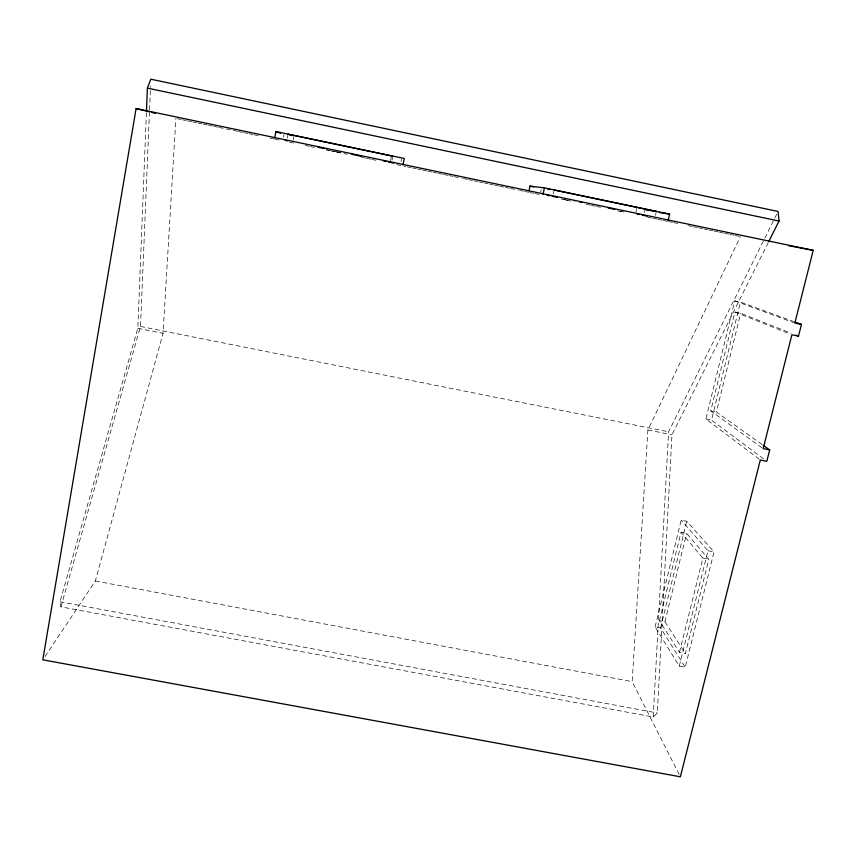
<?xml version="1.0" encoding="UTF-8"?>
<svg xmlns="http://www.w3.org/2000/svg" width="856" height="856" viewBox="0 0 856 856"><rect width="100%" height="100%" fill="white"/><g stroke="black" fill="none" stroke-linecap="round" stroke-linejoin="round"><path stroke-width="0.64" stroke-dasharray="4.28 3.21" d="M768.26 242.526L671.949 434.784L657.333 712.995L653.203 717.018L60.937 606.851L59.984 601.736L137.837 328.297L146.429 112.136M60.937 606.851L140.512 326.446L149.5 111.109M149.565 109.771L150.56 85.846M653.203 717.018L668.6 431.799L778.061 211.464M45.026 656.499L95.358 580.989L163.036 333.316L175.887 118.417M679.172 774.423L632.167 681.633L647.906 429.99L740.44 236.588M283.507 136.96L283.957 134.542M287.295 138.169L287.787 135.537M293.159 140.17L293.854 136.511M390.571 160.575L391.299 156.937M392.005 160.104L392.786 156.188M401.036 161.591L401.518 159.184M540.735 192.022L541.26 189.625M553.276 193.884L553.843 191.305M635.944 211.967L636.768 208.393M644.408 212.577L644.953 210.212M655.45 215.295L656.338 211.453M655.097 626.881L681.183 520.159L686.737 521.24L714.011 551.885L685.239 667.231L679.29 666.107L655.097 626.881L660.575 627.919L685.239 667.231M759.24 459.19L705.911 419.001L734.78 300.895L740.472 302.072L793.994 321.674M659.388 620.696L681.023 532.304L686.608 533.395L708.854 559.257L685.389 653.481L679.482 652.368L659.388 620.696L664.919 621.756L685.389 653.481M762.108 447.849L710.748 410.912L734.951 312.044L740.665 313.221L791.115 333.209M660.575 627.919L686.737 521.24M763.627 458.912L711.529 420.125L740.472 302.072M664.919 621.756L686.608 533.395M762.086 444.51L716.408 412.046L740.665 313.221M679.482 652.368L702.883 558.101L681.023 532.304M679.29 666.107L707.987 550.718L681.183 520.159M95.358 580.989L632.167 681.633M59.984 601.736L657.333 712.995M707.987 550.718L714.011 551.885M702.883 558.101L708.854 559.257M140.512 326.446L668.6 431.799M137.837 328.297L163.036 333.316M647.906 429.99L671.949 434.784M710.748 410.912L716.408 412.046M705.911 419.001L711.529 420.125M326.457 149.682L330.352 150.496M331.657 150.763L335.552 151.576M336.847 151.854L340.742 152.668M336.344 151.801L340.26 152.625M563.976 199.459L567.892 200.272M620.097 211.207L624.013 212.021M177.192 118.695L181.108 119.508M182.414 119.787L186.341 120.61M187.646 120.878L191.562 121.702M192.868 121.969L196.794 122.793M198.1 123.071L202.016 123.885M203.321 124.163L207.248 124.987M208.554 125.254L212.47 126.078M213.775 126.346L217.702 127.169M219.008 127.448L232.072 130.176M233.378 130.454L237.305 131.278M238.61 131.546L242.526 132.37M243.842 132.637L247.759 133.461M249.064 133.739L252.98 134.553M254.296 134.831L258.212 135.655M269.972 138.116L273.899 138.929M275.204 139.207L279.12 140.031M289.574 142.214L293.501 143.038M305.26 145.499L309.177 146.323M310.482 146.59L314.409 147.414M326.168 149.875L330.084 150.699M331.4 150.966L335.317 151.79M336.622 152.068L347.076 154.251M361.457 157.258L365.373 158.082M366.678 158.36L370.605 159.173M371.911 159.451L375.827 160.275M396.735 164.652L405.883 166.567M407.189 166.834L411.115 167.658M412.421 167.926L416.337 168.75M417.642 169.028L421.569 169.841M422.875 170.119L426.791 170.943M428.096 171.211L432.023 172.035M433.329 172.302L437.245 173.126M438.561 173.404L442.477 174.217M443.783 174.496L447.699 175.32M449.015 175.587L452.931 176.411M454.236 176.678L462.08 178.326M463.385 178.594L467.301 179.418M468.617 179.696L472.533 180.509M473.839 180.787L477.766 181.611M479.071 181.879L482.987 182.703M484.293 182.97L488.22 183.794M489.525 184.072L493.441 184.885M494.747 185.164L498.674 185.987M499.979 186.255L503.895 187.079M505.2 187.346L509.127 188.17M510.433 188.448L518.276 190.086M519.581 190.364L523.498 191.177M524.803 191.455L528.73 192.279M530.035 192.547L533.951 193.37M535.257 193.638L539.184 194.462M561.397 199.116L565.324 199.93M566.629 200.208L574.472 201.845M586.232 204.316L590.148 205.13M591.453 205.408L595.38 206.221M596.686 206.499L600.602 207.323M617.593 210.876L621.51 211.7M647.65 217.167L651.566 217.991M652.882 218.259L656.798 219.083M658.103 219.361L662.03 220.174M663.336 220.452L667.252 221.276M668.557 221.544L672.484 222.367M673.79 222.635L677.706 223.459M688.16 225.652L692.087 226.466M693.392 226.744L697.308 227.568M698.614 227.835L702.541 228.659M703.846 228.927L707.762 229.75M709.068 230.029L712.995 230.842M714.3 231.12L718.216 231.944M719.522 232.211L723.448 233.035M724.754 233.303L728.67 234.127M729.975 234.405L733.902 235.218M735.208 235.496L739.124 236.32M734.78 300.895L793.598 322.594M734.951 312.044L789.425 333.786"/><path stroke-width="1.28" d="M146.483 110.799L147.382 88.114L150.838 79.201L778.061 211.464L779.035 221.041L768.859 241.339M769.694 449.914L763.178 448.619L791.896 334.771L798.498 336.13L801.462 324.413L794.85 323.054L813.2 250.337L136.104 108.552L42.8 659.826L680.381 776.799L760.31 459.993L766.816 461.288L769.694 449.914L763.167 445.281M274.69 138.191L275.921 131.567L404.267 158.478L402.951 165.037M528.997 190.888L530.035 186.126L544.448 187.871L669.66 214.128L668.151 220.559M543.025 194.366L544.448 187.871M547.829 189.23L550.344 189.54M645.905 209.816L656.338 211.453L554.132 190.021M659.259 212.481L669.66 214.128M788.515 245.672L813.2 250.337M392.786 156.188L288.033 134.232L291.522 135.601M530.035 186.126L533.951 186.94M285.155 140.373L287.776 140.93M317.876 147.232L324.424 148.602M351.902 154.347L361.072 156.274M383.317 160.928L385.938 161.474M388.549 162.03L393.781 163.121M546.931 195.189L549.541 195.735M552.152 196.281L557.363 197.372M579.523 202.005L582.123 202.551M608.199 208.008L614.715 209.378M636.875 214.011L639.475 214.556M642.086 215.102L647.297 216.194M147.382 88.114L779.035 221.041M136.104 108.552L148.933 111.74M151.501 112.371L155.353 113.324M795.235 322.134L801.462 324.413M275.921 131.567L280.511 133.269M796.037 335.156L798.498 336.13"/></g></svg>
